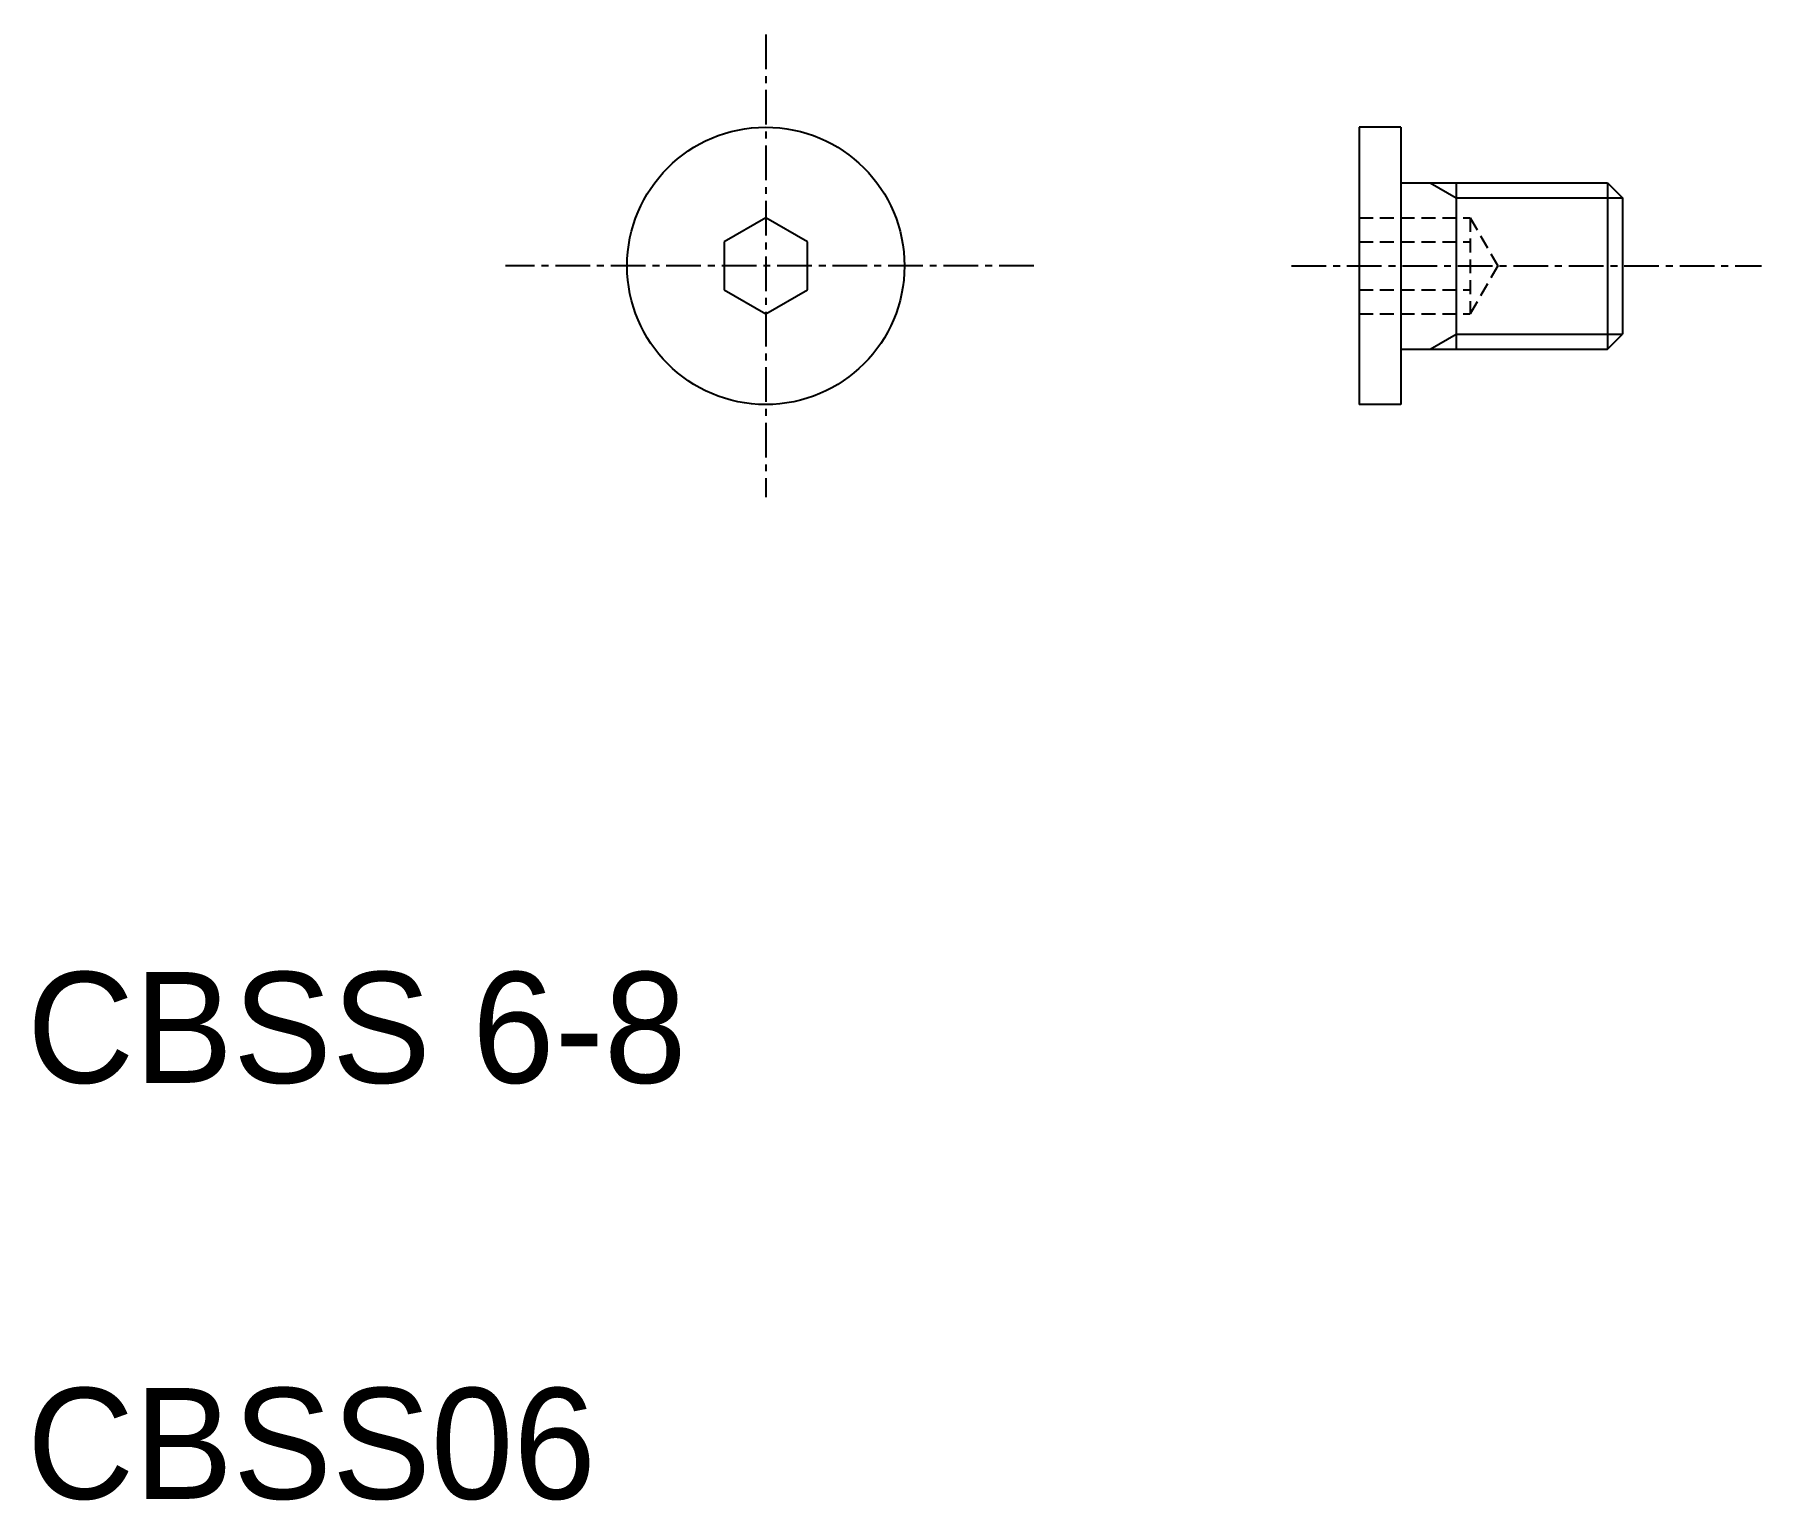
# Model space of a CAD drawing. Extents: x 10.3 to 72.5, y 9.9 to 62.8.
import ezdxf

# ---------------------------------------------------------------- set-up
doc = ezdxf.new("R2010")
doc.units = 0
doc.linetypes.add('CENTER', pattern=[2, 1.25, -0.25, 0.25, -0.25])
doc.linetypes.add('DASHED', pattern=[0.75, 0.5, -0.25])
doc.layers.get('0').update_dxf_attribs({"linetype": 'CONTINUOUS'})
doc.layers.add('CENTER', color=1, linetype='CENTER')

msp = doc.modelspace()

# ---------------------------------------------------------------- linework, layer by layer
at = {"color": 7, "linetype": 'CONTINUOUS'}
for p, q in [((58.042, 59.462), (58.042, 49.462)), ((59.542, 59.462), (58.042, 59.462)), ((59.542, 59.462), (59.542, 49.462)), ((59.542, 57.462), (67.001, 57.462)), ((61.542, 57.462), (61.542, 51.462)), ((61.542, 57.462), (61.542, 51.462)), ((67.001, 57.462), (67.001, 51.462)), ((67.001, 57.462), (67.542, 56.92)), ((67.542, 56.92), (67.542, 52.003)), ((36.642, 56.194), (35.142, 55.328)), ((38.142, 55.328), (36.642, 56.194)), ((35.142, 55.328), (35.142, 53.596)), ((38.142, 53.596), (38.142, 55.328)), ((35.142, 53.596), (36.642, 52.73)), ((36.642, 52.73), (38.142, 53.596)), ((67, 51.462), (67.542, 52.004)), ((59.542, 51.462), (67, 51.462)), ((59.542, 49.462), (58.042, 49.462))]:
    msp.add_line(p, q, dxfattribs=at)
at = {"color": 3, "linetype": 'CONTINUOUS'}
for p, q in [((60.604, 57.462), (61.542, 56.92)), ((61.542, 56.92), (67.542, 56.92)), ((60.603, 51.462), (61.542, 52.004)), ((61.542, 52.004), (67.542, 52.004))]:
    msp.add_line(p, q, dxfattribs=at)
at = {"color": 3, "linetype": 'DASHED'}
for p, q in [((58.042, 56.194), (62.042, 56.194)), ((62.042, 56.194), (63.042, 54.462)), ((62.042, 56.194), (62.042, 52.73)), ((58.042, 55.328), (62.042, 55.328)), ((63.042, 54.462), (62.042, 52.73)), ((58.042, 53.596), (62.042, 53.596)), ((58.042, 52.73), (62.042, 52.73))]:
    msp.add_line(p, q, dxfattribs=at)
at = {"color": 7, "linetype": 'CONTINUOUS'}
msp.add_circle((36.642, 54.462), 5, dxfattribs=at)
at = {"layer": 'CENTER', "color": 1, "linetype": 'CENTER'}
for p, q in [((36.642, 62.804), (36.642, 46.12)), ((46.304, 54.462), (27.252, 54.462)), ((55.602, 54.462), (72.549, 54.462))]:
    msp.add_line(p, q, dxfattribs=at)

# ---------------------------------------------------------------- texts
at = {"color": 7, "linetype": 'CONTINUOUS'}
for s, p in [('CBSS 6-8', (10, 25)), ('CBSS06', (10, 10))]:
    msp.add_text(s, height=4, dxfattribs=at).set_placement(p)

doc.saveas('drawing.dxf')
